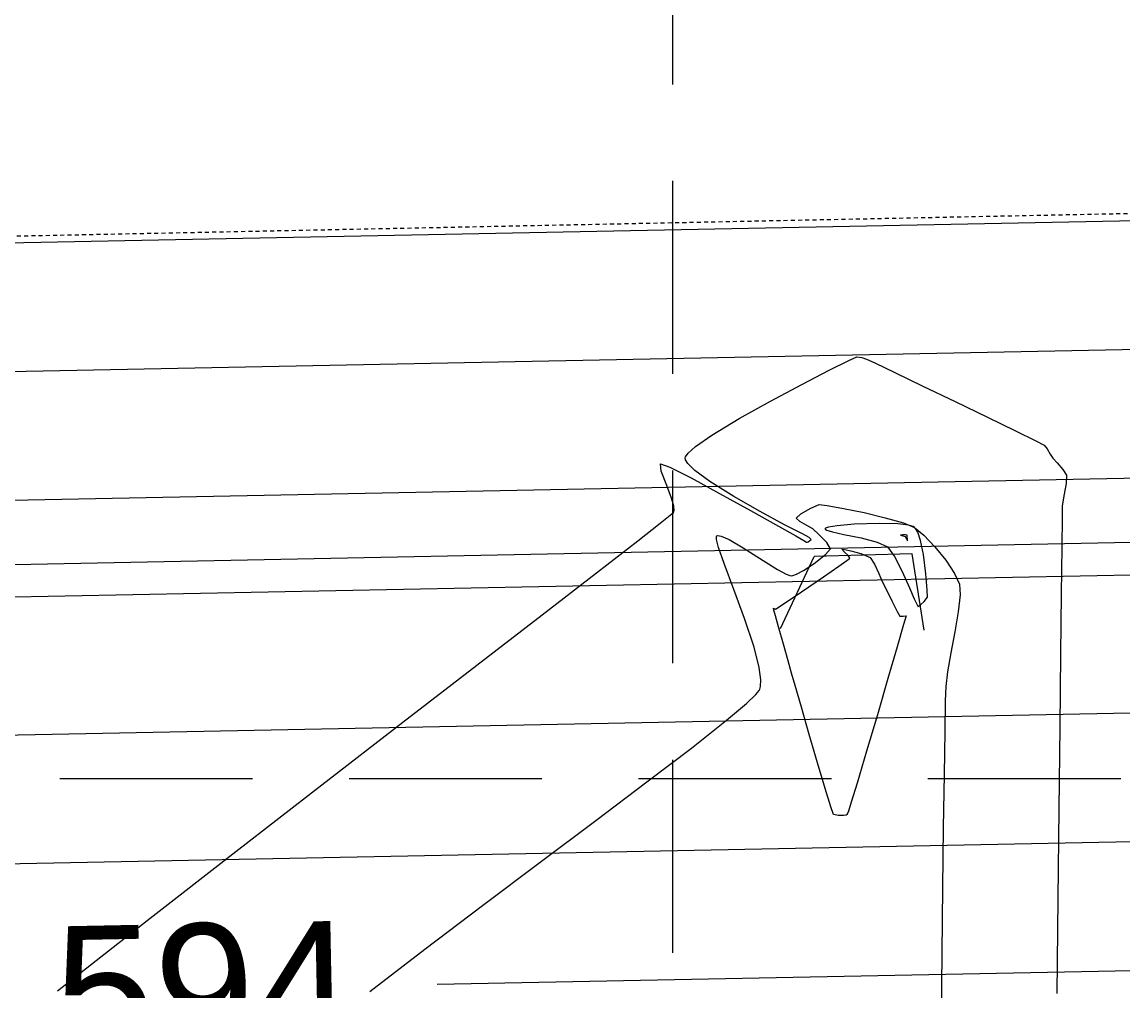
# Model space of a CAD drawing. Extents: x 2140663 to 2528301, y 336313 to 7007653.
# Drawn here: x 2527812.78 to 2527847.02, y 7007425.75 to 7007455.89 of the extents above; entities that cross this region are included whole.
import ezdxf

# ---------------------------------------------------------------- set-up
doc = ezdxf.new("R2010")
doc.units = 0
doc.header["$MEASUREMENT"] = 0
doc.linetypes.add('HIDDEN', pattern=[0.375, 0.25, -0.125])
doc.linetypes.add('xdrc002pt$0$HIDDEN2', pattern=[0.1875, 0.125, -0.0625])
for name, color, linetype in [('1 EXISTING CONTOURS', 43, 'Continuous'), ('GRID', 254, 'HIDDEN'), ('xdrc002GR$0$C-DETN-PONDSRF-FLT', 7, 'Continuous'), ('xdrc002GR$0$c-pond-cont-n', 5, 'Continuous'), ('xdrc002pt$0$V-ESMT-STRM-N', 2, 'xdrc002pt$0$HIDDEN2')]:
    doc.layers.add(name, color=color, linetype=linetype)
doc.layers.add('xdrc002bs$0$v-strm-exst', color=2, linetype='Continuous', lineweight=0)
doc.styles.get("Standard").update_dxf_attribs({"font": 'ARIAL.TTF'})

msp = doc.modelspace()

# ---------------------------------------------------------------- linework, layer by layer
at = {"layer": '1 EXISTING CONTOURS', "color": 43, "lineweight": 0, "extrusion": (0.4470596070693263, -0.8945041686470889, 0), "elevation": -5138094.604981505}
msp.add_lwpolyline([(5393907.155337138, 602.0000000000007), (5393907.839046191, 602.0000000000007)], dxfattribs=at)
at = {"layer": '1 EXISTING CONTOURS', "color": 43, "lineweight": 0}
for points, elevation in [([(2527838.492136971, 7007445.36215122), (2527838.738234795, 7007445.478510258)], 602), ([(2527839.294459951, 7007445.287212056), (2527839.920195858, 7007444.987204617)], 602), ([(2527839.920195858, 7007444.987204617), (2527840.795668473, 7007444.5656331)], 602), ([(2527841.796419852, 7007444.082204043), (2527842.797992052, 7007443.596623979)], 602), ([(2527834.231807904, 7007443.039338927), (2527835.07911877, 7007443.552957361)], 602), ([(2527833.726358148, 7007442.687238089), (2527834.231807904, 7007443.039338927)], 602), ([(2527844.305767142, 7007442.85783697), (2527844.563054146, 7007442.724043096)], 602), ([(2527844.65489803, 7007442.609695381), (2527844.755143972, 7007442.451870767)], 602), ([(2527833.40265917, 7007442.322985344), (2527833.41304549, 7007442.36674049)], 602), ([(2527833.411169218, 7007442.274011184), (2527833.40265917, 7007442.322985344)], 602), ([(2527844.755143972, 7007442.451870767), (2527844.837059563, 7007442.325137869)], 602), ([(2527832.656155708, 7007441.915720022), (2527832.628718889, 7007442.151063428)], 602), ([(2527832.918241917, 7007442.045758779), (2527833.58292837, 7007441.70829272)], 602), ([(2527834.16263085, 7007441.601934724), (2527833.700313564, 7007441.942731917)], 602), ([(2527833.043739224, 7007440.829978705), (2527832.973060411, 7007441.081567929)], 602), ([(2527835.737143356, 7007440.661537032), (2527834.915685252, 7007441.13007469)], 602), ([(2527845.178372547, 7007441.147905516), (2527845.129712151, 7007440.833404846)], 602), ([(2527832.935874988, 7007440.551686225), (2527833.033366937, 7007440.637641583)], 602), ([(2527833.033366937, 7007440.637641583), (2527833.047797378, 7007440.655042374)], 602), ([(2527833.055667052, 7007440.702488528), (2527833.043739224, 7007440.829978705)], 602), ([(2527835.427151455, 7007440.699044946), (2527836.301368039, 7007440.208347517)], 602), ([(2527836.491773656, 7007440.254480891), (2527835.737143356, 7007440.661537032)], 602), ([(2527838.323169881, 7007440.761478863), (2527838.964481486, 7007440.628374237)], 601), ([(2527838.964481486, 7007440.628374237), (2527839.624880238, 7007440.472020457)], 601), ([(2527836.961805999, 7007440.354945784), (2527836.850904675, 7007440.453072138)], 601), ([(2527837.188653186, 7007440.230896266), (2527836.961805999, 7007440.354945784)], 601), ([(2527838.123475608, 7007440.218628488), (2527837.854867388, 7007440.175841184)], 601), ([(2527839.43369866, 7007440.293310732), (2527838.654029888, 7007440.265545818)], 601), ([(2527840.011417734, 7007440.278166075), (2527839.43369866, 7007440.293310732)], 601), ([(2527840.342912346, 7007440.238204064), (2527840.011417734, 7007440.278166075)], 601), ([(2527840.186934615, 7007440.312678775), (2527840.533213091, 7007440.170610446)], 601), ([(2527840.488666498, 7007440.195509077), (2527840.342912346, 7007440.238204064)], 601), ([(2527840.533617178, 7007440.168858908), (2527840.488666498, 7007440.195509077)], 601), ([(2527845.123846169, 7007440.48336983), (2527845.111935253, 7007439.551531509)], 602), ([(2527834.374171493, 7007439.883236918), (2527834.386584799, 7007439.905651876)], 601), ([(2527834.386584799, 7007439.905651876), (2527834.418358425, 7007439.917643789)], 601), ([(2527836.838525784, 7007439.905048709), (2527837.095474604, 7007439.760064592)], 602), ([(2527837.56009791, 7007439.949673682), (2527837.368939783, 7007440.121922185)], 601), ([(2527837.804589115, 7007439.698783952), (2527837.56009791, 7007439.949673682)], 601), ([(2527837.764138829, 7007440.146130519), (2527837.750631344, 7007440.131406032)], 601), ([(2527837.750631344, 7007440.131406032), (2527837.756415573, 7007440.116500178)], 601), ([(2527837.756415573, 7007440.116500178), (2527837.811226737, 7007440.084834789)], 601), ([(2527837.854867388, 7007440.175841184), (2527837.764138829, 7007440.146130519)], 601), ([(2527837.811226737, 7007440.084834789), (2527837.984348941, 7007440.032616438)], 601), ([(2527840.10146164, 7007439.928060548), (2527840.168685784, 7007439.907587458)], 602), ([(2527840.168685784, 7007439.907587458), (2527840.244525956, 7007439.886109372)], 602), ([(2527840.257481066, 7007439.935357005), (2527840.170926357, 7007439.934650198)], 602), ([(2527840.306056906, 7007439.930813951), (2527840.297835541, 7007439.933001594)], 602), ([(2527840.533213091, 7007440.170610446), (2527840.820207441, 7007439.932694655)], 601), ([(2527840.631283851, 7007440.01933853), (2527840.567636726, 7007440.132811503)], 601), ([(2527837.095474604, 7007439.760064592), (2527837.178969142, 7007439.713554517)], 602), ([(2527837.178969142, 7007439.713554517), (2527837.19071117, 7007439.707516293)], 602), ([(2527837.197415088, 7007439.710026783), (2527837.223541315, 7007439.72589238)], 602), ([(2527837.275613105, 7007439.762313289), (2527837.316131542, 7007439.793867238)], 602), ([(2527840.807524043, 7007439.32467826), (2527840.715716172, 7007439.765250213)], 601), ([(2527845.111935253, 7007439.551531509), (2527845.094777149, 7007438.108199759)], 602), ([(2527838.272875441, 7007439.492271333), (2527838.2852452, 7007439.494844958)], 600), ([(2527838.2852452, 7007439.494844958), (2527838.357623256, 7007439.485907189)], 600), ([(2527838.513035715, 7007439.235761258), (2527838.46545776, 7007439.294296148)], 600), ([(2527838.507270652, 7007439.202183754), (2527838.518770612, 7007439.215585111)], 600), ([(2527838.518770612, 7007439.215585111), (2527838.513035715, 7007439.235761258)], 600), ([(2527839.91203207, 7007439.268400489), (2527840.151224858, 7007438.799727431)], 601), ([(2527840.888555243, 7007438.727775508), (2527840.807524043, 7007439.32467826)], 601), ([(2527836.864075908, 7007438.715588427), (2527837.083581447, 7007438.831666288)], 601), ([(2527837.083581447, 7007438.831666288), (2527837.408157709, 7007439.046279902)], 601), ([(2527837.703885495, 7007438.632597067), (2527838.181223556, 7007438.962343757)], 600), ([(2527839.287307589, 7007439.030733083), (2527839.422914538, 7007438.733041408)], 600), ([(2527836.5377056, 7007438.717560242), (2527836.659173318, 7007438.671327531)], 601), ([(2527836.659173318, 7007438.671327531), (2527836.699994271, 7007438.666516704)], 601), ([(2527836.699994271, 7007438.666516704), (2527836.746590198, 7007438.67384351)], 601), ([(2527836.746590198, 7007438.67384351), (2527836.864075908, 7007438.715588427)], 601), ([(2527837.02166108, 7007438.169739378), (2527837.703885495, 7007438.632597067)], 600), ([(2527839.422914538, 7007438.733041408), (2527839.529899759, 7007438.490472712)], 600), ([(2527840.931655698, 7007438.231737231), (2527840.888555243, 7007438.727775508)], 601), ([(2527835.248513801, 7007437.334295719), (2527834.914372983, 7007438.239127909)], 601), ([(2527839.647996459, 7007438.253062327), (2527839.827174899, 7007437.891461105)], 600), ([(2527840.3771536, 7007438.292669748), (2527840.523433021, 7007437.95206851)], 601), ([(2527841.934109646, 7007438.409474426), (2527841.948245281, 7007438.069220272)], 601), ([(2527841.948245281, 7007438.069220272), (2527841.888408237, 7007437.54530512)], 601), ([(2527845.094777149, 7007438.108199759), (2527845.073169603, 7007436.223684458)], 602), ([(2527836.144450708, 7007437.660240323), (2527836.151437552, 7007437.657045856)], 600), ([(2527836.161683027, 7007437.596497905), (2527836.146348971, 7007437.652721872)], 600), ([(2527836.151437552, 7007437.657045856), (2527836.185535412, 7007437.637990643)], 600), ([(2527840.632061005, 7007437.723475399), (2527840.640924542, 7007437.715078121)], 601), ([(2527840.640924542, 7007437.715078121), (2527840.661542278, 7007437.718809629)], 601), ([(2527840.661542278, 7007437.718809629), (2527840.723712626, 7007437.758163315)], 601), ([(2527841.888408237, 7007437.54530512), (2527841.784363005, 7007436.918453326)], 601), ([(2527840.195658003, 7007437.152813463), (2527839.99485954, 7007436.455266211)], 600), ([(2527840.075097838, 7007437.408755091), (2527840.175782023, 7007437.414662016)], 600), ([(2527840.175782023, 7007437.414662016), (2527840.269501617, 7007437.419946607)], 600), ([(2527841.784363005, 7007436.918453326), (2527841.665874074, 7007436.269389242)], 601), ([(2527835.699716726, 7007435.81191805), (2527835.542166412, 7007436.441743398)], 601), ([(2527835.739664565, 7007435.224125755), (2527835.748635792, 7007435.426362839)], 601), ([(2527836.821594658, 7007435.253105978), (2527836.711694195, 7007435.635301744)], 600), ([(2527839.708353453, 7007435.470269191), (2527839.37738697, 7007434.340786742)], 600), ([(2527841.562705936, 7007435.678837228), (2527841.50462308, 7007435.227521636)], 601), ([(2527835.699088984, 7007435.098059784), (2527835.720981617, 7007435.142139095)], 601), ([(2527841.50462308, 7007435.227521636), (2527841.489791656, 7007434.775322118)], 601), ([(2527834.686641737, 7007434.171427947), (2527835.306046008, 7007434.693692123)], 601), ([(2527822.096926482, 7007432.168037099), (2527824.616369864, 7007434.114462606)], 602), ([(2527833.59299433, 7007433.308626917), (2527834.686641737, 7007434.171427947)], 601), ([(2527845.047910361, 7007433.968295481), (2527845.01979717, 7007431.412342709)], 602), ([(2527832.213156058, 7007432.255293596), (2527833.59299433, 7007433.308626917)], 601), ([(2527837.754355622, 7007432.054638552), (2527837.518651601, 7007432.84914299)], 600), ([(2527837.932185424, 7007431.476513285), (2527837.754355622, 7007432.054638552)], 600), ([(2527838.016410964, 7007431.242549728), (2527837.932185424, 7007431.476513285)], 600), ([(2527845.01979717, 7007431.412342709), (2527844.989627774, 7007428.626136017)], 602), ([(2527828.889289262, 7007429.760324101), (2527830.620722507, 7007431.057251486)], 601), ([(2527838.171927436, 7007431.208629294), (2527838.016410964, 7007431.242549728)], 600), ([(2527838.328692452, 7007431.210585878), (2527838.171927436, 7007431.208629294)], 600), ([(2527838.409315375, 7007431.225568349), (2527838.328692452, 7007431.210585878)], 600), ([(2527838.43386161, 7007431.237289392), (2527838.409315375, 7007431.225568349)], 600), ([(2527838.441506622, 7007431.251793509), (2527838.43386161, 7007431.237289392)], 600), ([(2527816.664210641, 7007427.943127112), (2527819.425421401, 7007430.096038704)], 602), ([(2527827.092451908, 7007428.410334947), (2527828.889289262, 7007429.760324101)], 601), ([(2527841.406642175, 7007428.956342396), (2527841.384884107, 7007426.944826881)], 601), ([(2527844.989627774, 7007428.626136017), (2527844.958199921, 7007425.679985283)], 602), ([(2527823.596947215, 7007425.734465362), (2527825.303806031, 7007427.053107531)], 601), ([(2527841.384884107, 7007426.944826881), (2527841.36473186, 7007424.888913062)], 601)]:
    msp.add_lwpolyline(points, dxfattribs=dict(at, elevation=elevation))
at = {"layer": '1 EXISTING CONTOURS', "color": 43, "lineweight": 0, "extrusion": (-0.1604068263887073, -0.9870509865492783, 0), "elevation": -7322188.562376512}
msp.add_lwpolyline([(1371063.630112411, 602.0000000000007), (1371063.783971813, 602.0000000000007)], dxfattribs=at)
at = {"layer": '1 EXISTING CONTOURS', "color": 43, "lineweight": 0, "extrusion": (-0.2989918005242541, -0.9542556802132566, 0), "elevation": -7442697.729288786}
msp.add_lwpolyline([(317035.8862275057, 602.0000000000007), (317036.0463699361, 602.0000000000007)], dxfattribs=at)
at = {"layer": '1 EXISTING CONTOURS', "color": 43, "lineweight": 0, "extrusion": (-0.4268694867657011, -0.9043132428911936, 0), "elevation": -7415983.03431364}
msp.add_lwpolyline([(-705306.301567296, 602), (-705306.0234100763, 602)], dxfattribs=at)
at = {"layer": '1 EXISTING CONTOURS', "color": 43, "lineweight": 0, "extrusion": (0.4578469925579747, -0.8890310069989785, 0), "elevation": -5072472.963776697}
msp.add_lwpolyline([(5455662.940016509, 602), (5455663.901111545, 602)], dxfattribs=at)
at = {"layer": '1 EXISTING CONTOURS', "color": 43, "lineweight": 0, "extrusion": (0.4703442325272423, -0.8824830326574894, 0), "elevation": -4994997.41031019}
msp.add_lwpolyline([(5526683.34049211, 602.0000000000007), (5526684.444973284, 602.0000000000007)], dxfattribs=at)
at = {"layer": '1 EXISTING CONTOURS', "color": 43, "lineweight": 0, "extrusion": (-0.4349735834766714, -0.9004432140215525, 0), "elevation": -7409349.876106967}
msp.add_lwpolyline([(-771876.1831410383, 602), (-771875.071742381, 602)], dxfattribs=at)
at = {"layer": '1 EXISTING CONTOURS', "color": 43, "lineweight": 0, "extrusion": (0.4882764737635567, -0.8726889968190426, 0), "elevation": -4881036.485808494}
msp.add_lwpolyline([(5627583.687455335, 602), (5627584.801607598, 602)], dxfattribs=at)
at = {"layer": '1 EXISTING CONTOURS', "color": 43, "lineweight": 0, "extrusion": (0.4382280450678451, 0.8988638275712373, 0), "elevation": 7406509.18035388}
msp.add_lwpolyline([(798671.8553701947, 602.0000000000007), (798670.878653754, 602.0000000000007)], dxfattribs=at)
at = {"layer": '1 EXISTING CONTOURS', "color": 43, "lineweight": 0, "extrusion": (0.4424716436246211, 0.8967824956967696, 0), "elevation": 7402651.519303473}
msp.add_lwpolyline([(833668.9359870916, 602.0000000000007), (833668.2336540115, 602.0000000000007)], dxfattribs=at)
at = {"layer": '1 EXISTING CONTOURS', "color": 43, "lineweight": 0, "extrusion": (-0.6650189811782291, 0.7468264555254254, 0), "elevation": 3552286.175116922}
msp.add_lwpolyline([(-6547935.18077307, 602), (-6547935.498545589, 602)], dxfattribs=at)
at = {"layer": '1 EXISTING CONTOURS', "color": 43, "lineweight": 0, "extrusion": (0.7796509819898403, 0.6262142974112601, 0), "elevation": 6358997.317989143}
msp.add_lwpolyline([(3880387.194019936, 602.0000000000003), (3880387.047354674, 602.0000000000003)], dxfattribs=at)
at = {"layer": '1 EXISTING CONTOURS', "color": 43, "lineweight": 0, "extrusion": (0.8587605795680546, 0.512377074994519, 0), "elevation": 5761256.460777962}
msp.add_lwpolyline([(4722511.163424077, 602), (4722511.299231231, 602)], dxfattribs=at)
at = {"layer": '1 EXISTING CONTOURS', "color": 43, "lineweight": 0, "extrusion": (0.8207451352649069, -0.5712945150611811, 0), "elevation": -1928606.412209014}
msp.add_lwpolyline([(7195461.597012738, 602.0000000000003), (7195461.730029477, 602.0000000000003)], dxfattribs=at)
at = {"layer": '1 EXISTING CONTOURS', "color": 43, "lineweight": 0, "extrusion": (0.7485971437008279, 0.6630251250465267, 0), "elevation": 6538447.748622537}
msp.add_lwpolyline([(3569726.670056865, 602.0000000000007), (3569726.474470874, 602.0000000000007)], dxfattribs=at)
at = {"layer": '1 EXISTING CONTOURS', "color": 43, "lineweight": 0, "extrusion": (-0.3418105701525719, -0.9397688727192309, 0), "elevation": -7449415.923022783}
msp.add_lwpolyline([(-19639.37705211528, 602.0000000000003), (-19639.06897314359, 602.0000000000003)], dxfattribs=at)
at = {"layer": '1 EXISTING CONTOURS', "color": 43, "lineweight": 0, "extrusion": (0.9342192420676771, 0.356699324011828, 0), "elevation": 4861099.70249719}
msp.add_lwpolyline([(5644810.399088387, 602.0000000000007), (5644810.875671468, 602.0000000000007)], dxfattribs=at)
at = {"layer": '1 EXISTING CONTOURS', "color": 43, "lineweight": 0, "extrusion": (0.6990721286603493, 0.7150511582609234, 0), "elevation": 6777817.563374203}
msp.add_lwpolyline([(3091176.940069206, 602), (3091177.24712398, 602)], dxfattribs=at)
at = {"layer": '1 EXISTING CONTOURS', "color": 43, "lineweight": 0, "extrusion": (0.7527543245672524, 0.6583015470476277, 0), "elevation": 6515856.257647576}
msp.add_lwpolyline([(3610798.151888346, 602.0000000000003), (3610797.876997896, 602.0000000000003)], dxfattribs=at)
at = {"layer": '1 EXISTING CONTOURS', "color": 43, "lineweight": 0, "extrusion": (0.8470693739818074, 0.5314823380527983, 0), "elevation": 5865591.849724565}
msp.add_lwpolyline([(4592284.434930209, 602), (4592284.224856769, 602)], dxfattribs=at)
at = {"layer": '1 EXISTING CONTOURS', "color": 43, "lineweight": 0, "extrusion": (-0.4751510679621208, -0.8799042349110817, 0), "elevation": -7366980.461578237}
msp.add_lwpolyline([(-1105341.936608467, 602), (-1105340.928328454, 602)], dxfattribs=at)
at = {"layer": '1 EXISTING CONTOURS', "color": 43, "lineweight": 0, "extrusion": (-0.5309704479845371, -0.8473903370744206, 0), "elevation": -7280243.538855503}
msp.add_lwpolyline([(-1578681.274790013, 602.0000000000007), (-1578682.163464771, 602.0000000000007)], dxfattribs=at)
at = {"layer": '1 EXISTING CONTOURS', "color": 43, "lineweight": 0, "extrusion": (0.9985992617670125, -0.0529104375182979, 0), "elevation": 2153537.598650613}
msp.add_lwpolyline([(7131375.600865637, 602.0000000000007), (7131375.339700532, 602.0000000000007)], dxfattribs=at)
at = {"layer": '1 EXISTING CONTOURS', "color": 43, "lineweight": 0, "extrusion": (0.9354857055249268, 0.3533645352303058, 0), "elevation": 4840932.773194594}
msp.add_lwpolyline([(5662114.440449597, 602.0000000000007), (5662114.856189791, 602.0000000000007)], dxfattribs=at)
at = {"layer": '1 EXISTING CONTOURS', "color": 43, "lineweight": 0, "extrusion": (0.4845790577930941, 0.8747474702726252, 0), "elevation": 7354677.13412006}
msp.add_lwpolyline([(1184442.460385942, 602.0000000000007), (1184441.366317924, 602.0000000000007)], dxfattribs=at)
at = {"layer": '1 EXISTING CONTOURS', "color": 43, "lineweight": 0, "extrusion": (0.9851355498406338, -0.1717787776187505, 0), "elevation": 1286540.47508549}
msp.add_lwpolyline([(7337509.933925646, 602), (7337509.54296807, 602)], dxfattribs=at)
at = {"layer": '1 EXISTING CONTOURS', "color": 43, "lineweight": 0, "extrusion": (0.3746171713497402, -0.9271795807339156, 0), "elevation": -5550184.73507653}
msp.add_lwpolyline([(4968866.774420464, 601), (4968867.055732995, 601)], dxfattribs=at)
at = {"layer": '1 EXISTING CONTOURS', "color": 43, "lineweight": 0, "extrusion": (-0.1024020500911625, -0.994743092530492, 0), "elevation": -7229459.157820712}
msp.add_lwpolyline([(1796972.647657007, 601.0000000000003), (1796972.899825373, 601.0000000000003)], dxfattribs=at)
at = {"layer": '1 EXISTING CONTOURS', "color": 43, "lineweight": 0, "extrusion": (0.6295558098503042, -0.7769552640170009, 0), "elevation": -3853055.912807758}
msp.add_lwpolyline([(6375587.618156506, 602), (6375588.017578306, 602)], dxfattribs=at)
at = {"layer": '1 EXISTING CONTOURS', "color": 43, "lineweight": 0, "extrusion": (0.9865218126315161, -0.1636298053602339, 0), "elevation": 1347136.289884946}
msp.add_lwpolyline([(7326621.886514433, 602), (7326621.934608813, 602)], dxfattribs=at)
at = {"layer": '1 EXISTING CONTOURS', "color": 43, "lineweight": 0, "extrusion": (-0.6748138562950898, 0.737987980493009, 0), "elevation": 3465587.494943902}
msp.add_lwpolyline([(-6594231.12751077, 601), (-6594231.328989822, 601)], dxfattribs=at)
at = {"layer": '1 EXISTING CONTOURS', "color": 43, "lineweight": 0, "extrusion": (0.5108071442548529, -0.8596953305550765, 0), "elevation": -4733026.754629522}
msp.add_lwpolyline([(5752620.38077463, 601.0000000000007), (5752620.738009533, 601.0000000000007)], dxfattribs=at)
at = {"layer": '1 EXISTING CONTOURS', "color": 43, "lineweight": 0, "extrusion": (-0.1747558646752709, -0.9846117954613374, 0), "elevation": -7341363.401673503}
msp.add_lwpolyline([(1264347.547897102, 601), (1264348.060579296, 601)], dxfattribs=at)
at = {"layer": '1 EXISTING CONTOURS', "color": 43, "lineweight": 0, "extrusion": (0.9998596097388832, -0.0167559187396042, 0), "elevation": 2410074.135697211}
msp.add_lwpolyline([(7048813.424536245, 602), (7048813.074452083, 602)], dxfattribs=at)
at = {"layer": '1 EXISTING CONTOURS', "color": 43, "lineweight": 0, "extrusion": (0.6175883184021277, -0.7865015378072902, 0), "elevation": -3950202.671811439}
msp.add_lwpolyline([(6315856.62971044, 602), (6315857.518629372, 602)], dxfattribs=at)
at = {"layer": '1 EXISTING CONTOURS', "color": 43, "lineweight": 0, "extrusion": (-0.4916737765362273, -0.8707794769438494, 0), "elevation": -7344805.940099142}
msp.add_lwpolyline([(-1244186.618785096, 602), (-1244186.001915086, 602)], dxfattribs=at)
at = {"layer": '1 EXISTING CONTOURS', "color": 43, "lineweight": 0, "extrusion": (-0.461452018998477, -0.8871651673517335, 0), "elevation": -7383232.158900795}
msp.add_lwpolyline([(-990988.3463290264, 602), (-990988.969179214, 602)], dxfattribs=at)
at = {"layer": '1 EXISTING CONTOURS', "color": 43, "lineweight": 0, "extrusion": (-0.517292738047106, -0.8558085201513994, 0), "elevation": -7304658.87470842}
msp.add_lwpolyline([(-1461553.12947451, 601), (-1461553.340136816, 601)], dxfattribs=at)
at = {"layer": '1 EXISTING CONTOURS', "color": 43, "lineweight": 0, "extrusion": (0.08808703345416045, -0.9961127820368764, 0), "elevation": -6757531.009785822}
msp.add_lwpolyline([(3135277.019305231, 601.0000000000003), (3135276.486680523, 601.0000000000003)], dxfattribs=at)
at = {"layer": '1 EXISTING CONTOURS', "color": 43, "lineweight": 0, "extrusion": (-0.272749837928258, -0.9620849889225531, 0), "elevation": -7431221.136893966}
msp.add_lwpolyline([(520718.3044653991, 601.0000000000007), (520718.8886698962, 601.0000000000007)], dxfattribs=at)
at = {"layer": '1 EXISTING CONTOURS', "color": 43, "lineweight": 0, "extrusion": (0.9996543898927469, 0.02628879548705214, 0), "elevation": 2711177.883040547}
msp.add_lwpolyline([(6938564.226660871, 601.0000000000007), (6938564.320299568, 601.0000000000007)], dxfattribs=at)
at = {"layer": '1 EXISTING CONTOURS', "color": 43, "lineweight": 0, "extrusion": (-0.1573189343065794, -0.9875478484147705, 0), "elevation": -7317858.430364543}
msp.add_lwpolyline([(1393954.46093756, 601.0000000000003), (1393954.567904423, 601.0000000000003)], dxfattribs=at)
at = {"layer": '1 EXISTING CONTOURS', "color": 43, "lineweight": 0, "extrusion": (-0.4089353197841698, -0.9125633699820626, 0), "elevation": -7428453.790265979}
msp.add_lwpolyline([(-558780.4847361436, 601), (-558780.215897148, 601)], dxfattribs=at)
at = {"layer": '1 EXISTING CONTOURS', "color": 43, "lineweight": 0, "extrusion": (0.4537438272638996, 0.8911321670885349, 0), "elevation": 7391545.618794221}
msp.add_lwpolyline([(926945.4850242306, 602), (926945.7266047536, 602)], dxfattribs=at)
at = {"layer": '1 EXISTING CONTOURS', "color": 43, "lineweight": 0, "extrusion": (0.7474738913450227, 0.6642911874754394, 0), "elevation": 6544472.89720672}
msp.add_lwpolyline([(3558658.238610159, 602.0000000000007), (3558658.323673336, 602.0000000000007)], dxfattribs=at)
at = {"layer": '1 EXISTING CONTOURS', "color": 43, "lineweight": 0, "extrusion": (-0.2179207637972864, -0.9759664649494917, 0), "elevation": -7389894.86128333}
msp.add_lwpolyline([(940018.4173786284, 601), (940018.7784116496, 601)], dxfattribs=at)
at = {"layer": '1 EXISTING CONTOURS', "color": 43, "lineweight": 0, "extrusion": (-0.2082870650422618, -0.9780677371921032, 0), "elevation": -7380266.967313093}
msp.add_lwpolyline([(1012838.020502556, 601.0000000000003), (1012838.564992205, 601.0000000000003)], dxfattribs=at)
at = {"layer": '1 EXISTING CONTOURS', "color": 43, "lineweight": 0, "extrusion": (-0.2525973085715746, -0.9675714959125227, 0), "elevation": -7418724.343894207}
msp.add_lwpolyline([(675804.3924537448, 601), (675804.910344169, 601)], dxfattribs=at)
at = {"layer": '1 EXISTING CONTOURS', "color": 43, "lineweight": 0, "extrusion": (0.09443927653734985, -0.9955306238620197, 0), "elevation": -6737393.652873607}
msp.add_lwpolyline([(3178319.86019309, 602.0000000000007), (3178319.790416515, 602.0000000000007)], dxfattribs=at)
at = {"layer": '1 EXISTING CONTOURS', "color": 43, "lineweight": 0, "extrusion": (0.8792521442434699, 0.4763566592830006, 0), "elevation": 5560649.609577896}
msp.add_lwpolyline([(4957153.011435375, 602.0000000000007), (4957152.930597005, 602.0000000000007)], dxfattribs=at)
at = {"layer": '1 EXISTING CONTOURS', "color": 43, "lineweight": 0, "extrusion": (-0.05826886944039852, -0.9983009260008416, 0), "elevation": -7142828.170291525}
msp.add_lwpolyline([(2115229.707543958, 602.0000000000007), (2115229.667120801, 602.0000000000007)], dxfattribs=at)
at = {"layer": '1 EXISTING CONTOURS', "color": 43, "lineweight": 0, "extrusion": (0.9990451500456712, 0.04368968036301345, 0), "elevation": 2831579.408596395}
msp.add_lwpolyline([(6890308.161569994, 602), (6890308.342135683, 602)], dxfattribs=at)
at = {"layer": '1 EXISTING CONTOURS', "color": 43, "lineweight": 0, "extrusion": (0.7272671379570027, 0.6863545075599272, 0), "elevation": 6648003.49644828}
msp.add_lwpolyline([(3361286.161804548, 601.0000000000007), (3361286.211370112, 601.0000000000007)], dxfattribs=at)
at = {"layer": '1 EXISTING CONTOURS', "color": 43, "lineweight": 0, "extrusion": (0.9489784408551307, 0.3153409564141098, 0), "elevation": 4608599.098718721}
msp.add_lwpolyline([(5852777.553856928, 601.0000000000007), (5852777.821606234, 601.0000000000007)], dxfattribs=at)
at = {"layer": '1 EXISTING CONTOURS', "color": 43, "lineweight": 0, "extrusion": (0.7275489474930985, 0.6860557768882095, 0), "elevation": 6646622.57519431}
msp.add_lwpolyline([(3364015.749895961, 601.0000000000007), (3364015.249777244, 601.0000000000007)], dxfattribs=at)
at = {"layer": '1 EXISTING CONTOURS', "color": 43, "lineweight": 0, "extrusion": (-0.6124254627880856, 0.7905283375874639, 0), "elevation": 3991471.059913919}
msp.add_lwpolyline([(-6289855.674266098, 602), (-6289857.303096248, 602)], dxfattribs=at)
at = {"layer": '1 EXISTING CONTOURS', "color": 43, "lineweight": 0, "extrusion": (0.9691452250131508, 0.246490431526681, 0), "elevation": 4177105.473381383}
msp.add_lwpolyline([(6168139.568548675, 601.0000000000007), (6168139.825363357, 601.0000000000007)], dxfattribs=at)
at = {"layer": '1 EXISTING CONTOURS', "color": 43, "lineweight": 0, "extrusion": (0.9451963138282721, 0.3265025701666786, 0), "elevation": 4677246.814934371}
msp.add_lwpolyline([(5798061.056224663, 601.0000000000007), (5798061.58168701, 601.0000000000007)], dxfattribs=at)
at = {"layer": '1 EXISTING CONTOURS', "color": 43, "lineweight": 0, "extrusion": (-0.5048783240437584, -0.863190522370795, 0), "elevation": -7325004.595366799}
msp.add_lwpolyline([(-1355901.44245457, 601.0000000000007), (-1355900.935106618, 601.0000000000007)], dxfattribs=at)
at = {"layer": '1 EXISTING CONTOURS', "color": 43, "lineweight": 0, "extrusion": (0.5374480216398778, 0.8432968777574013, 0), "elevation": 7267931.911886456}
msp.add_lwpolyline([(1634418.97693037, 601), (1634418.247050391, 601)], dxfattribs=at)
at = {"layer": '1 EXISTING CONTOURS', "color": 43, "lineweight": 0, "extrusion": (0.3506972507442802, -0.9364888885194547, 0), "elevation": -5675883.869947475}
msp.add_lwpolyline([(4824781.28126951, 602.0000000000007), (4824781.288428077, 602.0000000000007)], dxfattribs=at)
at = {"layer": '1 EXISTING CONTOURS', "color": 43, "lineweight": 0, "extrusion": (0.5731523806662119, -0.8194488077583941, 0), "elevation": -4293402.206211947}
msp.add_lwpolyline([(6087763.960308425, 602.0000000000003), (6087764.023853321, 602.0000000000003)], dxfattribs=at)
at = {"layer": '1 EXISTING CONTOURS', "color": 43, "lineweight": 0, "extrusion": (0.7528064433797422, -0.6582419454926457, 0), "elevation": -2709617.94043618}
msp.add_lwpolyline([(6939174.320838192, 601.0000000000007), (6939174.559424689, 601.0000000000007)], dxfattribs=at)
at = {"layer": '1 EXISTING CONTOURS', "color": 43, "lineweight": 0, "extrusion": (0.8644342582094496, 0.5027458734130781, 0), "elevation": 5708110.989238411}
msp.add_lwpolyline([(4786610.688559927, 601.0000000000007), (4786610.913051004, 601.0000000000007)], dxfattribs=at)
at = {"layer": '1 EXISTING CONTOURS', "color": 43, "lineweight": 0, "extrusion": (0.4152448448475017, 0.9097096893116914, 0), "elevation": 7424408.068332389}
msp.add_lwpolyline([(610203.2468076725, 601.0000000000003), (610202.8881218061, 601.0000000000003)], dxfattribs=at)
at = {"layer": '1 EXISTING CONTOURS', "color": 43, "lineweight": 0, "extrusion": (0.8051170834795297, 0.5931159093207804, 0), "elevation": 6191430.811165914}
msp.add_lwpolyline([(4142507.361530785, 601.0000000000007), (4142506.998392269, 601.0000000000007)], dxfattribs=at)
at = {"layer": '1 EXISTING CONTOURS', "color": 43, "lineweight": 0, "extrusion": (0.9020754554066305, 0.4315783506536447, 0), "elevation": 5304561.992189208}
msp.add_lwpolyline([(5230278.32231201, 602.0000000000007), (5230278.250686752, 602.0000000000007)], dxfattribs=at)
at = {"layer": '1 EXISTING CONTOURS', "color": 43, "lineweight": 0, "extrusion": (0.7782573456018274, 0.6279454626134324, 0), "elevation": 6367600.835652966}
msp.add_lwpolyline([(3866244.929593585, 601.0000000000003), (3866244.388620148, 601.0000000000003)], dxfattribs=at)
at = {"layer": '1 EXISTING CONTOURS', "color": 43, "lineweight": 0, "extrusion": (-0.6206695822651406, 0.7840722349699777, 0), "elevation": 3925386.606277131}
msp.add_lwpolyline([(-6331311.391857913, 601), (-6331311.84110954, 601)], dxfattribs=at)
at = {"layer": '1 EXISTING CONTOURS', "color": 43, "lineweight": 0, "extrusion": (0.7524529221077487, 0.658646035448108, 0), "elevation": 6517501.535267946}
msp.add_lwpolyline([(3607817.542206151, 600), (3607817.665769401, 600)], dxfattribs=at)
at = {"layer": '1 EXISTING CONTOURS', "color": 43, "lineweight": 0, "extrusion": (0.6865524803014992, 0.7270802512734476, 0), "elevation": 6830464.491141834}
msp.add_lwpolyline([(2973033.401417493, 600), (2973033.554355047, 600)], dxfattribs=at)
at = {"layer": '1 EXISTING CONTOURS', "color": 43, "lineweight": 0, "extrusion": (-0.2107729376168938, -0.9775350473350534, 0), "elevation": -7382817.606010723}
msp.add_lwpolyline([(994071.9829573391, 600), (994072.1801580561, 600)], dxfattribs=at)
at = {"layer": '1 EXISTING CONTOURS', "color": 43, "lineweight": 0, "extrusion": (-0.6202980921537481, 0.7843661624970957, 0), "elevation": 3928384.792615817}
msp.add_lwpolyline([(-6329452.052818796, 600), (-6329452.157358235, 600)], dxfattribs=at)
at = {"layer": '1 EXISTING CONTOURS', "color": 43, "lineweight": 0, "extrusion": (-0.2685172868702353, -0.9632748655767199, 0), "elevation": -7428858.637983888}
msp.add_lwpolyline([(553384.7123279555, 600), (553385.0409024004, 600)], dxfattribs=at)
at = {"layer": '1 EXISTING CONTOURS', "color": 43, "lineweight": 0, "extrusion": (0.3935981863455532, 0.9192825831622675, 0), "elevation": 7436769.746028234}
msp.add_lwpolyline([(434317.1781101222, 600), (434316.8714902061, 600)], dxfattribs=at)
at = {"layer": '1 EXISTING CONTOURS', "color": 43, "lineweight": 0, "extrusion": (0.8281619865654103, 0.5604888259439551, 0), "elevation": 6021051.681104176}
msp.add_lwpolyline([(4386469.201279593, 600), (4386468.954109869, 600)], dxfattribs=at)
at = {"layer": '1 EXISTING CONTOURS', "color": 43, "lineweight": 0, "extrusion": (0.9359396084947741, 0.3521605447102913, 0), "elevation": 4833644.087412681}
msp.add_lwpolyline([(5668335.281697403, 601), (5668336.141738874, 601)], dxfattribs=at)
at = {"layer": '1 EXISTING CONTOURS', "color": 43, "lineweight": 0, "extrusion": (-0.5288630500548576, -0.8487071781755314, 0), "elevation": -7284142.864098841}
msp.add_lwpolyline([(-1560583.229919749, 601), (-1560582.69792362, 601)], dxfattribs=at)
at = {"layer": '1 EXISTING CONTOURS', "color": 43, "lineweight": 0, "extrusion": (-0.4784812219604655, -0.8780977851191858, 0), "elevation": -7362738.732725764}
msp.add_lwpolyline([(-1133240.475486316, 601), (-1133240.175488663, 601)], dxfattribs=at)
at = {"layer": '1 EXISTING CONTOURS', "color": 43, "lineweight": 0, "extrusion": (0.5827212261510378, -0.8126721187496414, 0), "elevation": -4221725.304062692}
msp.add_lwpolyline([(6137687.034906698, 600.0000000000007), (6137687.335212189, 600.0000000000007)], dxfattribs=at)
at = {"layer": '1 EXISTING CONTOURS', "color": 43, "lineweight": 0, "extrusion": (0.8284371270928175, 0.5600820711772508, 0), "elevation": 6018898.78406475}
msp.add_lwpolyline([(4389424.051277004, 601), (4389423.557114083, 601)], dxfattribs=at)
at = {"layer": '1 EXISTING CONTOURS', "color": 43, "lineweight": 0, "extrusion": (-0.6104246230941066, 0.7920743522677768, 0), "elevation": 4007362.446980249}
msp.add_lwpolyline([(-6279740.843401633, 602.0000000000007), (-6279742.975931443, 602.0000000000007)], dxfattribs=at)
at = {"layer": '1 EXISTING CONTOURS', "color": 43, "lineweight": 0, "extrusion": (0.8953432276377705, 0.4453768120627516, 0), "elevation": 5384234.619263354}
msp.add_lwpolyline([(5148221.484300027, 600.0000000000007), (5148221.219138714, 600.0000000000007)], dxfattribs=at)
at = {"layer": '1 EXISTING CONTOURS', "color": 43, "lineweight": 0, "extrusion": (0.9134302128729894, 0.4069953884392368, 0), "elevation": 5161000.843701458}
msp.add_lwpolyline([(5371987.03026941, 601), (5371986.475155651, 601)], dxfattribs=at)
at = {"layer": '1 EXISTING CONTOURS', "color": 43, "lineweight": 0, "extrusion": (0.9053327172991191, 0.4247030385902525, 0), "elevation": 5264618.392347984}
msp.add_lwpolyline([(5270481.469421508, 601.0000000000003), (5270481.106063468, 601.0000000000003)], dxfattribs=at)
at = {"layer": '1 EXISTING CONTOURS', "color": 43, "lineweight": 0, "extrusion": (-0.5575904680045866, 0.830116178610215, 0), "elevation": 4407489.967364092}
msp.add_lwpolyline([(-6005678.44851683, 600.0000000000007), (-6005679.137148909, 600.0000000000007)], dxfattribs=at)
at = {"layer": '1 EXISTING CONTOURS', "color": 43, "lineweight": 0, "extrusion": (0.9997965675650922, 0.02016986576703286, 0), "elevation": 2668665.775324826}
msp.add_lwpolyline([(6955026.247076919, 601), (6955026.479243378, 601)], dxfattribs=at)
at = {"layer": '1 EXISTING CONTOURS', "color": 43, "lineweight": 0, "extrusion": (0.5541132227282152, -0.8324413110831006, 0), "elevation": -4432573.095866757}
msp.add_lwpolyline([(5987189.133996431, 600), (5987189.423192888, 600)], dxfattribs=at)
at = {"layer": '1 EXISTING CONTOURS', "color": 43, "lineweight": 0, "extrusion": (0.8938049003725864, 0.448456017988332, 0), "elevation": 5401923.31799112}
msp.add_lwpolyline([(5129657.343437313, 600.0000000000007), (5129656.97140442, 600.0000000000007)], dxfattribs=at)
at = {"layer": '1 EXISTING CONTOURS', "color": 43, "lineweight": 0, "extrusion": (0.9116744470818318, 0.4109132542739848, 0), "elevation": 5184016.744519347}
msp.add_lwpolyline([(5349778.944642788, 601.0000000000007), (5349778.756892494, 601.0000000000007)], dxfattribs=at)
at = {"layer": '1 EXISTING CONTOURS', "color": 43, "lineweight": 0, "extrusion": (0.6817077723176064, -0.73162457118509, 0), "elevation": -3403564.976386584}
msp.add_lwpolyline([(6626455.169282256, 601.0000000000007), (6626455.3243896, 601.0000000000007)], dxfattribs=at)
at = {"layer": '1 EXISTING CONTOURS', "color": 43, "lineweight": 0, "extrusion": (0.807482301741948, -0.5898917971743002, 0), "elevation": -2092443.377470044}
msp.add_lwpolyline([(7149534.63007897, 601), (7149534.798153, 601)], dxfattribs=at)
at = {"layer": '1 EXISTING CONTOURS', "color": 43, "lineweight": 0, "extrusion": (-0.6099824083966412, 0.7924149553400879, 0), "elevation": 4010867.044819626}
msp.add_lwpolyline([(-6277500.478292238, 602.0000000000007), (-6277503.037875334, 602.0000000000007)], dxfattribs=at)
at = {"layer": '1 EXISTING CONTOURS', "color": 43, "lineweight": 0, "extrusion": (0.9695739353646766, 0.2447986598440724, 0), "elevation": 4166335.386699857}
msp.add_lwpolyline([(6175418.000840525, 600), (6175418.008594911, 600)], dxfattribs=at)
at = {"layer": '1 EXISTING CONTOURS', "color": 43, "lineweight": 0, "extrusion": (0.963785023214656, 0.2666803874062078, 0), "elevation": 4305036.80672941}
msp.add_lwpolyline([(6079538.901519068, 600), (6079539.079718935, 600)], dxfattribs=at)
at = {"layer": '1 EXISTING CONTOURS', "color": 43, "lineweight": 0, "extrusion": (-0.4650969477873746, -0.8852597523658626, 0), "elevation": -7379091.402525827}
msp.add_lwpolyline([(-1021346.221611273, 600.0000000000007), (-1021346.19479207, 600.0000000000007)], dxfattribs=at)
at = {"layer": '1 EXISTING CONTOURS', "color": 43, "lineweight": 0, "extrusion": (0.8799428604523936, 0.475079532645703, 0), "elevation": 5553444.91564317}
msp.add_lwpolyline([(4965219.607092031, 600.0000000000007), (4965219.436420505, 600.0000000000007)], dxfattribs=at)
at = {"layer": '1 EXISTING CONTOURS', "color": 43, "lineweight": 0, "extrusion": (0.876894533176921, 0.4806828244117217, 0), "elevation": 5585004.587806189}
msp.add_lwpolyline([(4929694.322099395, 601.0000000000007), (4929694.256611512, 601.0000000000007)], dxfattribs=at)
at = {"layer": '1 EXISTING CONTOURS', "color": 43, "lineweight": 0, "extrusion": (0.949910033153176, 0.3125234853813904, 0), "elevation": 4591204.804027289}
msp.add_lwpolyline([(5866426.20858644, 601.0000000000007), (5866427.148204184, 601.0000000000007)], dxfattribs=at)
at = {"layer": '1 EXISTING CONTOURS', "color": 43, "lineweight": 0, "extrusion": (0.9633754085364502, 0.2681563391516747, 0), "elevation": 4314344.007412335}
msp.add_lwpolyline([(6072937.226174331, 600.0000000000007), (6072937.588028052, 600.0000000000007)], dxfattribs=at)
at = {"layer": '1 EXISTING CONTOURS', "color": 43, "lineweight": 0, "extrusion": (0.963852157408351, -0.2664376449739556, 0), "elevation": 569419.173869895}
msp.add_lwpolyline([(7427645.483395888, 600.0000000000007), (7427645.206244309, 600.0000000000007)], dxfattribs=at)
at = {"layer": '1 EXISTING CONTOURS', "color": 43, "lineweight": 0, "extrusion": (0.9630702583789251, 0.2692502134185791, 0), "elevation": 4321237.892859838}
msp.add_lwpolyline([(6068033.21542805, 600), (6068033.770560351, 600)], dxfattribs=at)
at = {"layer": '1 EXISTING CONTOURS', "color": 43, "lineweight": 0, "extrusion": (0.9626868525147854, 0.2706178560168859, 0), "elevation": 4329852.374258247}
msp.add_lwpolyline([(6061888.80255912, 600.0000000000007), (6061889.346347063, 600.0000000000007)], dxfattribs=at)
at = {"layer": '1 EXISTING CONTOURS', "color": 43, "lineweight": 0, "extrusion": (0.9602053624811822, -0.2792949370511063, 0), "elevation": 470103.9948953306}
msp.add_lwpolyline([(7434590.973832307, 600.0000000000003), (7434589.948013186, 600.0000000000003)], dxfattribs=at)
at = {"layer": '1 EXISTING CONTOURS', "color": 43, "lineweight": 0, "extrusion": (0.9850809726062336, -0.1720914797692117, 0), "elevation": 1284208.649826156}
msp.add_lwpolyline([(7337912.148628692, 601.0000000000007), (7337911.549132781, 601.0000000000007)], dxfattribs=at)
at = {"layer": '1 EXISTING CONTOURS', "color": 43, "lineweight": 0, "extrusion": (0.9999372914316547, -0.0111988037006711, 0), "elevation": 2449211.652910051}
msp.add_lwpolyline([(7035305.638151237, 602), (7035303.382620818, 602)], dxfattribs=at)
at = {"layer": '1 EXISTING CONTOURS', "color": 43, "lineweight": 0, "extrusion": (0.6103790143932365, -0.792109499241324, 0), "elevation": -4007724.029474746}
msp.add_lwpolyline([(6279504.61925385, 602), (6279507.529237466, 602)], dxfattribs=at)
at = {"layer": '1 EXISTING CONTOURS', "color": 43, "lineweight": 0, "extrusion": (0.9920466907944959, 0.1258704225928002, 0), "elevation": 3389759.947714218}
msp.add_lwpolyline([(6633523.371753401, 601.0000000000007), (6633523.760399634, 601.0000000000007)], dxfattribs=at)
at = {"layer": '1 EXISTING CONTOURS', "color": 43, "lineweight": 0, "extrusion": (0.9618693122454597, 0.2735094626524767, 0), "elevation": 4348048.514529317}
msp.add_lwpolyline([(6048850.034443333, 600.0000000000007), (6048850.432335125, 600.0000000000007)], dxfattribs=at)
at = {"layer": '1 EXISTING CONTOURS', "color": 43, "lineweight": 0, "extrusion": (0.7765667285687496, -0.6300350117890513, 0), "elevation": -2451896.355416277}
msp.add_lwpolyline([(7034365.781914053, 601), (7034365.944234436, 601)], dxfattribs=at)
at = {"layer": '1 EXISTING CONTOURS', "color": 43, "lineweight": 0, "extrusion": (0.975005180847247, -0.2221821264661658, 0), "elevation": 907726.0833336103}
msp.add_lwpolyline([(7393925.483881511, 601), (7393925.567969946, 601)], dxfattribs=at)
at = {"layer": '1 EXISTING CONTOURS', "color": 43, "lineweight": 0, "extrusion": (0.9609469890590732, 0.2767325138437871, 0), "elevation": 4368302.355733639}
msp.add_lwpolyline([(6034238.464813874, 600.0000000000007), (6034239.169271816, 600.0000000000007)], dxfattribs=at)
at = {"layer": '1 EXISTING CONTOURS', "color": 43, "lineweight": 0, "extrusion": (0.6914587525427807, -0.7224159421911878, 0), "elevation": -3314388.68923464}
msp.add_lwpolyline([(6671500.576146733, 601), (6671500.978650936, 601)], dxfattribs=at)
at = {"layer": '1 EXISTING CONTOURS', "color": 43, "lineweight": 0, "extrusion": (0.9998133347162771, -0.01932086239062743, 0), "elevation": 2391979.946537461}
msp.add_lwpolyline([(7054966.808091198, 601.0000000000003), (7054965.865542607, 601.0000000000003)], dxfattribs=at)
at = {"layer": '1 EXISTING CONTOURS', "color": 43, "lineweight": 0, "extrusion": (0.9605730516652214, 0.2780277187881888, 0), "elevation": 4376433.166858205}
msp.add_lwpolyline([(6028343.17743454, 600.0000000000003), (6028344.055988411, 600.0000000000003)], dxfattribs=at)
at = {"layer": '1 EXISTING CONTOURS', "color": 43, "lineweight": 0, "extrusion": (0.9590132112787247, -0.2833613604443418, 0), "elevation": 438595.2308749596}
msp.add_lwpolyline([(7436514.114943857, 600.0000000000007), (7436512.935602918, 600.0000000000007)], dxfattribs=at)
at = {"layer": '1 EXISTING CONTOURS', "color": 43, "lineweight": 0, "extrusion": (0.9599190110550883, 0.2802775271316296, 0), "elevation": 4390545.24151074}
msp.add_lwpolyline([(6018071.961866053, 600), (6018072.88184062, 600)], dxfattribs=at)
at = {"layer": '1 EXISTING CONTOURS', "color": 43, "lineweight": 0, "extrusion": (0.9998825270999686, -0.01532749164673846, 0), "elevation": 2420138.135172714}
msp.add_lwpolyline([(7045356.118415271, 601.0000000000007), (7045354.774866627, 601.0000000000007)], dxfattribs=at)
at = {"layer": '1 EXISTING CONTOURS', "color": 43, "lineweight": 0, "extrusion": (0.9580185835231927, -0.2867061101968625, 0), "elevation": 412642.8615068393}
msp.add_lwpolyline([(7437998.137051612, 600), (7437997.104127703, 600)], dxfattribs=at)
at = {"layer": '1 EXISTING CONTOURS', "color": 43, "lineweight": 0, "extrusion": (0.9999118582338496, -0.01327688831503141, 0), "elevation": 2434581.744038543}
msp.add_lwpolyline([(7040376.710705717, 601), (7040375.055305794, 601)], dxfattribs=at)
at = {"layer": '1 EXISTING CONTOURS', "color": 43, "lineweight": 0, "extrusion": (0.6128639578659361, -0.7901884390124295, 0), "elevation": -3987980.831243387}
msp.add_lwpolyline([(6292055.02900619, 602), (6292058.409851756, 602)], dxfattribs=at)
at = {"layer": '1 EXISTING CONTOURS', "color": 43, "lineweight": 0, "extrusion": (-0.6011930675574692, 0.7991038077251543, 0), "elevation": 4079950.595083303}
msp.add_lwpolyline([(-6232818.047310097, 601), (-6232820.040084422, 601)], dxfattribs=at)
at = {"layer": '1 EXISTING CONTOURS', "color": 43, "lineweight": 0, "extrusion": (0.9561740003111036, -0.2927990456423349, 0), "elevation": 365284.2204348003}
msp.add_lwpolyline([(7440473.270596837, 600.0000000000003), (7440472.64964598, 600.0000000000003)], dxfattribs=at)
at = {"layer": '1 EXISTING CONTOURS', "color": 43, "lineweight": 0, "extrusion": (0.9522512438625329, -0.3053155229631455, 0), "elevation": 267659.7663719882}
msp.add_lwpolyline([(7444623.836117861, 600), (7444623.540168026, 600)], dxfattribs=at)
at = {"layer": '1 EXISTING CONTOURS', "color": 43, "lineweight": 0, "extrusion": (0.9410530860492646, -0.3382589085850594, 0), "elevation": 8504.119197261054}
msp.add_lwpolyline([(7449428.775773006, 600.0000000000007), (7449428.677081733, 600.0000000000007)], dxfattribs=at)
at = {"layer": '1 EXISTING CONTOURS', "color": 43, "lineweight": 0, "extrusion": (0.9999290815404118, -0.01190931944942509, 0), "elevation": 2444208.4260633}
msp.add_lwpolyline([(7037038.749199764, 601), (7037036.871104323, 601)], dxfattribs=at)
at = {"layer": '1 EXISTING CONTOURS', "color": 43, "lineweight": 0, "extrusion": (0.6044779685354392, -0.7966218585723521, 0), "elevation": -4054254.858399554}
msp.add_lwpolyline([(6249556.161386902, 601), (6249558.406675376, 601)], dxfattribs=at)
at = {"layer": '1 EXISTING CONTOURS', "color": 43, "lineweight": 0, "extrusion": (0.6174994367120006, -0.7865713226786001, 0), "elevation": -3950916.4995392}
msp.add_lwpolyline([(6315387.359528223, 602.0000000000003), (6315390.904738097, 602.0000000000003)], dxfattribs=at)
at = {"layer": 'GRID', "color": 253, "linetype": 'HIDDEN', "lineweight": 0, "ltscale": 24}
for p, q in [((2527833.011762789, 7006031.94285864), (2527833.011762789, 7007624.562990395)), ((2527228.947377252, 7007432.360685904), (2528272.331315909, 7007432.360685904))]:
    msp.add_line(p, q, dxfattribs=at)
at = {"layer": 'xdrc002bs$0$v-strm-exst', "color": 7, "lineweight": 0}
for p, q in [((2527836.362781947, 7007437.030535804), (2527837.414876814, 7007439.262434336)), ((2527840.836740506, 7007436.978888202), (2527840.456254499, 7007439.347296827))]:
    msp.add_line(p, q, dxfattribs=at)
msp.add_lwpolyline([(2527840.456254499, 7007439.347296827), (2527837.414876814, 7007439.262434336)], dxfattribs=at)
at = {"layer": 'xdrc002GR$0$C-DETN-PONDSRF-FLT', "lineweight": 0}
for points in [[(2528069.719467446, 7007444.094669045, 599.5), (2527431.032377092, 7007431.464485042, 599.5)], [(2527431.052148456, 7007430.464680514, 599.5), (2528069.73923881, 7007443.094864517, 599.5)]]:
    msp.add_polyline3d(points, dxfattribs=at)
at = {"layer": 'xdrc002GR$0$c-pond-cont-n', "lineweight": 0}
for points, elevation in [([(2527901.433511238, 7007450.768730691), (2527552.797122758, 7007443.874365981)], 602), ([(2527888.425200401, 7007446.510706311), (2527538.074861302, 7007439.582447833)], 601), ([(2527873.252789224, 7007442.20988635), (2527524.616400743, 7007435.31552164)], 600)]:
    msp.add_lwpolyline(points, dxfattribs=dict(at, elevation=elevation))
for points, elevation in [([(2527967.950204018, 7007436.781122245), (2527897.98615808, 7007435.397567143, -0.4142135623912387), (2527895.947006296, 7007437.357633469), (2527895.91141784, 7007439.157281618, 0.414213562626211), (2527895.809460251, 7007439.255284934), (2527865.51538736, 7007438.656212674, 0.414213562680143), (2527865.417384044, 7007438.554255085), (2527865.452972501, 7007436.754606935, -0.4142135623912387), (2527863.492906175, 7007434.715455151), (2527601.453123767, 7007429.533558177)], 596), ([(2527987.581828185, 7007433.168560085), (2527898.065244103, 7007431.398349043, -0.4142135623912387), (2527891.947788751, 7007437.278548021), (2527891.914177431, 7007438.978215717, 0.414213562626211), (2527891.812219842, 7007439.076219033), (2527869.516582042, 7007438.635317667, 0.414213562680143), (2527869.418578726, 7007438.533360078), (2527869.452190045, 7007436.833692382, -0.4142135623912387), (2527863.571991067, 7007430.71623703), (2527638.121044593, 7007426.257892703)], 595), ([(2527825.683186564, 7007425.966195162), (2527863.651075962, 7007426.717018909, 0.4142135623778722), (2527873.451407591, 7007436.912777829), (2527873.419773408, 7007438.512465072, -0.414213562680143), (2527873.517776724, 7007438.614422661), (2527887.814979433, 7007438.897153134, -0.414213562626211), (2527887.916937022, 7007438.799149817), (2527887.948571206, 7007437.199462574, 0.4142135623773328), (2527898.144330125, 7007427.399130944), (2527931.542449025, 7007428.059586429)], 594)]:
    msp.add_lwpolyline(points, format="xyb", dxfattribs=dict(at, elevation=elevation))
at = {"layer": 'xdrc002pt$0$V-ESMT-STRM-N', "color": 7, "lineweight": 0}
msp.add_line((2528101.806410341, 7007455.094461684), (2527397.991979818, 7007440.805012335), dxfattribs=at)

# ---------------------------------------------------------------- texts
at = {"layer": 'xdrc002GR$0$c-pond-cont-n', "lineweight": 0, "insert": (2527818.446506174, 7007425.823088143, 594), "char_height": 4, "attachment_point": 5, "rotation": 1.1328895594414894}
msp.add_mtext('{594}', dxfattribs=at)

doc.saveas('drawing.dxf')
